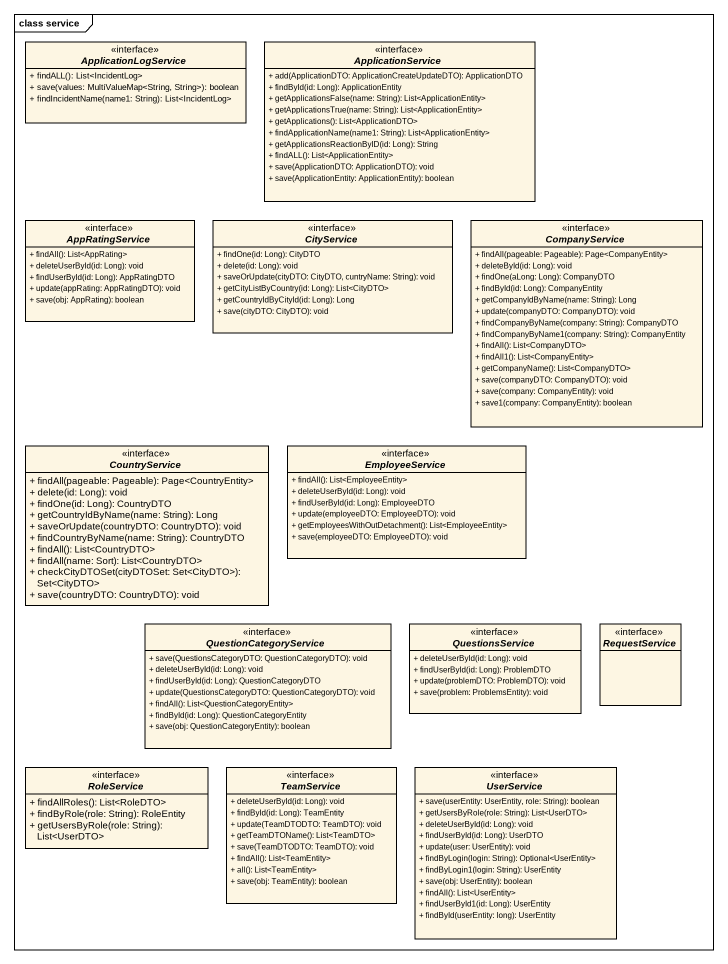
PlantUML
@startuml
mainframe class service
hide circle
hide empty members
skinparam classAttributeIconSize 0
interface ApplicationLogService <<interface>> {
  + findALL(): List<IncidentLog>
  + save(values: MultiValueMap<String, String>): boolean
  + findIncidentName(name1: String): List<IncidentLog>
}
interface ApplicationService <<interface>> {
  + add(ApplicationDTO: ApplicationCreateUpdateDTO): ApplicationDTO
  + findById(id: Long): ApplicationEntity
  + getApplicationsFalse(name: String): List<ApplicationEntity>
  + getApplicationsTrue(name: String): List<ApplicationEntity>
  + getApplications(): List<ApplicationDTO>
  + findApplicationName(name1: String): List<ApplicationEntity>
  + getApplicationsReactionByID(id: Long): String
  + findALL(): List<ApplicationEntity>
  + save(ApplicationDTO: ApplicationDTO): void
  + save(ApplicationEntity: ApplicationEntity): boolean
}
interface AppRatingService <<interface>> {
  + findAll(): List<AppRating>
  + deleteUserById(id: Long): void
  + findUserById(id: Long): AppRatingDTO
  + update(appRating: AppRatingDTO): void
  + save(obj: AppRating): boolean
}
interface CityService <<interface>> {
  + findOne(id: Long): CityDTO
  + delete(id: Long): void
  + saveOrUpdate(cityDTO: CityDTO, cuntryName: String): void
  + getCityListByCountry(id: Long): List<CityDTO>
  + getCountryIdByCityId(id: Long): Long
  + save(cityDTO: CityDTO): void
}
interface CompanyService <<interface>> {
  + findAll(pageable: Pageable): Page<CompanyEntity>
  + deleteById(id: Long): void
  + findOne(aLong: Long): CompanyDTO
  + findById(id: Long): CompanyEntity
  + getCompanyIdByName(name: String): Long
  + update(companyDTO: CompanyDTO): void
  + findCompanyByName(company: String): CompanyDTO
  + findCompanyByName1(company: String): CompanyEntity
  + findAll(): List<CompanyDTO>
  + findAll1(): List<CompanyEntity>
  + getCompanyName(): List<CompanyDTO>
  + save(companyDTO: CompanyDTO): void
  + save(company: CompanyEntity): void
  + save1(company: CompanyEntity): boolean
}
interface CountryService <<interface>> {
  + findAll(pageable: Pageable): Page<CountryEntity>
  + delete(id: Long): void
  + findOne(id: Long): CountryDTO
  + getCountryIdByName(name: String): Long
  + saveOrUpdate(countryDTO: CountryDTO): void
  + findCountryByName(name: String): CountryDTO
  + findAll(): List<CountryDTO>
  + findAll(name: Sort): List<CountryDTO>
  + checkCityDTOSet(cityDTOSet: Set<CityDTO>): Set<CityDTO>
  + save(countryDTO: CountryDTO): void
}
interface EmployeeService <<interface>> {
  + findAll(): List<EmployeeEntity>
  + deleteUserById(id: Long): void
  + findUserById(id: Long): EmployeeDTO
  + update(employeeDTO: EmployeeDTO): void
  + getEmployeesWithOutDetachment(): List<EmployeeEntity>
  + save(employeeDTO: EmployeeDTO): void
}
interface QuestionCategoryService <<interface>> {
  + save(QuestionsCategoryDTO: QuestionCategoryDTO): void
  + deleteUserById(id: Long): void
  + findUserById(id: Long): QuestionCategoryDTO
  + update(QuestionsCategoryDTO: QuestionCategoryDTO): void
  + findAll(): List<QuestionCategoryEntity>
  + findById(id: Long): QuestionCategoryEntity
  + save(obj: QuestionCategoryEntity): boolean
}
interface QuestionsService <<interface>> {
  + deleteUserById(id: Long): void
  + findUserById(id: Long): ProblemDTO
  + update(problemDTO: ProblemDTO): void
  + save(problem: ProblemsEntity): void
}
interface RequestService <<interface>>
interface RoleService <<interface>> {
  + findAllRoles(): List<RoleDTO>
  + findByRole(role: String): RoleEntity
  + getUsersByRole(role: String): List<UserDTO>
}
interface TeamService <<interface>> {
  + deleteUserById(id: Long): void
  + findById(id: Long): TeamEntity
  + update(TeamDTODTO: TeamDTO): void
  + getTeamDTOName(): List<TeamDTO>
  + save(TeamDTODTO: TeamDTO): void
  + findAll(): List<TeamEntity>
  + all(): List<TeamEntity>
  + save(obj: TeamEntity): boolean
}
interface UserService <<interface>> {
  + save(userEntity: UserEntity, role: String): boolean
  + getUsersByRole(role: String): List<UserDTO>
  + deleteUserById(id: Long): void
  + findUserById(id: Long): UserDTO
  + update(user: UserEntity): void
  + findByLogin(login: String): Optional<UserEntity>
  + findByLogin1(login: String): UserEntity
  + save(obj: UserEntity): boolean
  + findAll(): List<UserEntity>
  + findUserById1(id: Long): UserEntity
  + findById(userEntity: long): UserEntity
}
@enduml
